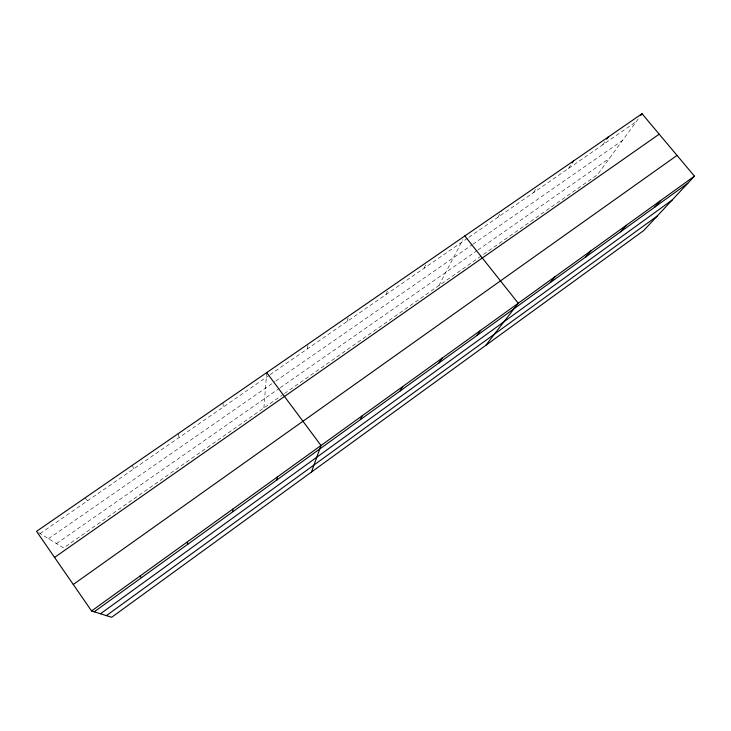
<?xml version="1.0" encoding="UTF-8"?>
<svg xmlns="http://www.w3.org/2000/svg" width="731" height="731" viewBox="0 0 731 731"><rect width="100%" height="100%" fill="white"/><g stroke="black" fill="none" stroke-linecap="round" stroke-linejoin="round"><path stroke-width="0.55" stroke-dasharray="3.65 2.74" d="M263.891 407.935L266.623 373.541M307.139 349.062L308.162 343.999M347.015 321.503L348.349 317.144M386.005 294.556L387.896 289.714M424.135 268.213L426.502 263.078M438.902 285.583L462.878 239.667M497.902 217.244L501.256 211.405M533.603 192.582L535.805 189.018M568.535 168.441L572.209 162.885M602.746 144.802L606.904 138.835M638.163 119.016L597.51 174.7L284.45 393.57M283.518 394.219L63.597 547.967L37.445 531.894M56.47 543.59L279.379 388.307M280.302 387.668L477.078 250.578M478.001 249.938L609.416 158.389M48.52 538.701L274.81 381.692M275.742 381.043L471.979 244.876M472.911 244.236L622.547 140.398M40.132 533.548L269.109 375.332M270.031 374.692L467.968 237.922M468.909 237.283L636.235 121.657M84.933 497.975L87.647 500.726M132.092 465.446L133.974 468.708M178.072 433.73L179.177 437.476M222.928 402.79L223.275 407.003"/><path stroke-width="1.1" d="M276.857 479.965L277.405 476.941M311.415 472.089L321.01 445.49L266.696 372.609M360.392 419.649L362.32 415.692M400.113 390.966L402.662 386.598M438.929 362.941L442.072 358.172M572.209 162.885L573.433 161.039M606.904 138.835L608.101 137.126M476.877 335.547L480.596 330.394M640.74 115.489L642.028 113.725L694.45 176.153L643.609 230.64L111.66 617.275L91.576 610.97L36.55 531.346L642.028 113.725M485.75 345.37L518.242 303.237L464.815 235.958M550.279 282.559L555.057 276.683M585.787 256.919L591.05 250.724M620.528 231.837L626.266 225.322M654.537 207.284L660.723 200.468M100.476 613.766L672.191 200.011M106.379 615.621L657.187 216.084M91.576 610.97L694.45 176.153M94.244 611.801L687.825 183.253M73.264 584.471L677.034 155.411M54.56 557.406L659.207 134.184M139.84 576.156L141.631 577.591M186.862 542.238L187.84 544.23M232.705 509.178L232.897 511.7"/></g></svg>
